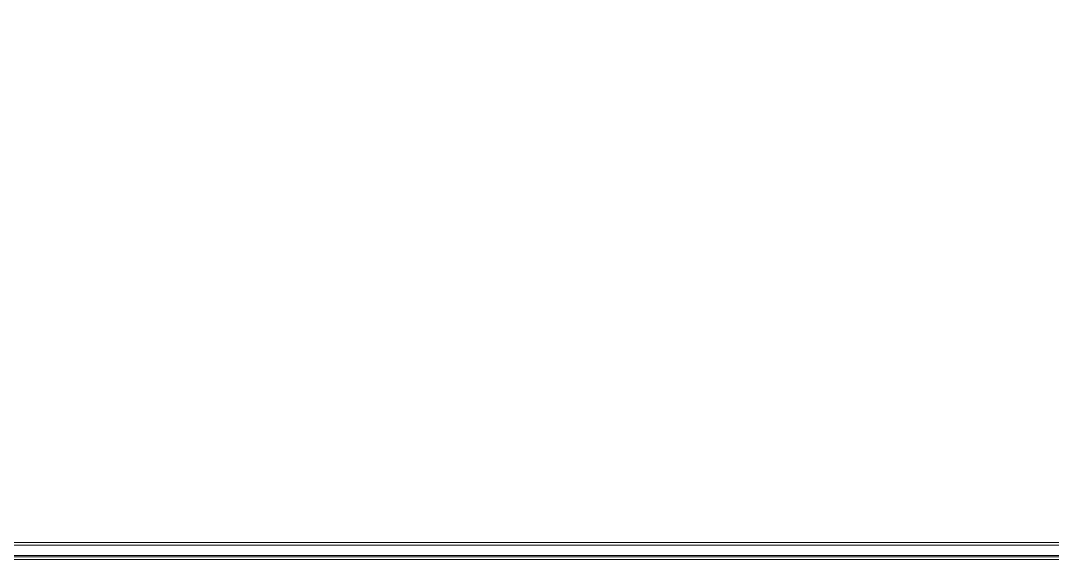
# Model space of a CAD drawing. Header units: inches. Extents: x 0 to 249, y 0 to 82.
# Drawn here: x 47.22 to 86.79, y 0 to 20.67 of the extents above; entities that cross this region are included whole.
import ezdxf

# ---------------------------------------------------------------- set-up
doc = ezdxf.new("R2010")
doc.units = ezdxf.units.IN
doc.header["$MEASUREMENT"] = 0
doc.layers.add('elevation', color=123, linetype='Continuous', lineweight=5)

msp = doc.modelspace()

# ---------------------------------------------------------------- linework, layer by layer
at = {"layer": 'elevation', "linetype": 'Continuous', "lineweight": 9}
for points in [[(190.7447781717469, 81.7087922646923), (0.003599197192670545, 81.7087922646923), (0.003599197192670545, -0.001031049790981342), (190.7447781717469, -0.001031049790981342)], [(190.644778171747, 81.6087922646924), (0.1035991971925796, 81.6087922646924), (0.1035991971925796, 0.09896895020892771), (190.644778171747, 0.09896895020892771)], [(190.5947781717473, 81.55879226469267), (0.1535991971923067, 81.55879226469267), (0.1535991971923067, 0.1489689502086549), (190.5947781717473, 0.1489689502086549)], [(190.1947781717472, 81.15879226469258), (0.5535991971923977, 81.15879226469258), (0.5535991971923977, 0.5489689502087458), (190.1947781717472, 0.5489689502087458)], [(190.0947781717473, 81.05879226469267), (0.6535991971923067, 81.05879226469267), (0.6535991971923067, 0.6489689502086549), (190.0947781717473, 0.6489689502086549)]]:
    msp.add_lwpolyline(points, close=True, dxfattribs=at)

doc.saveas('drawing.dxf')
